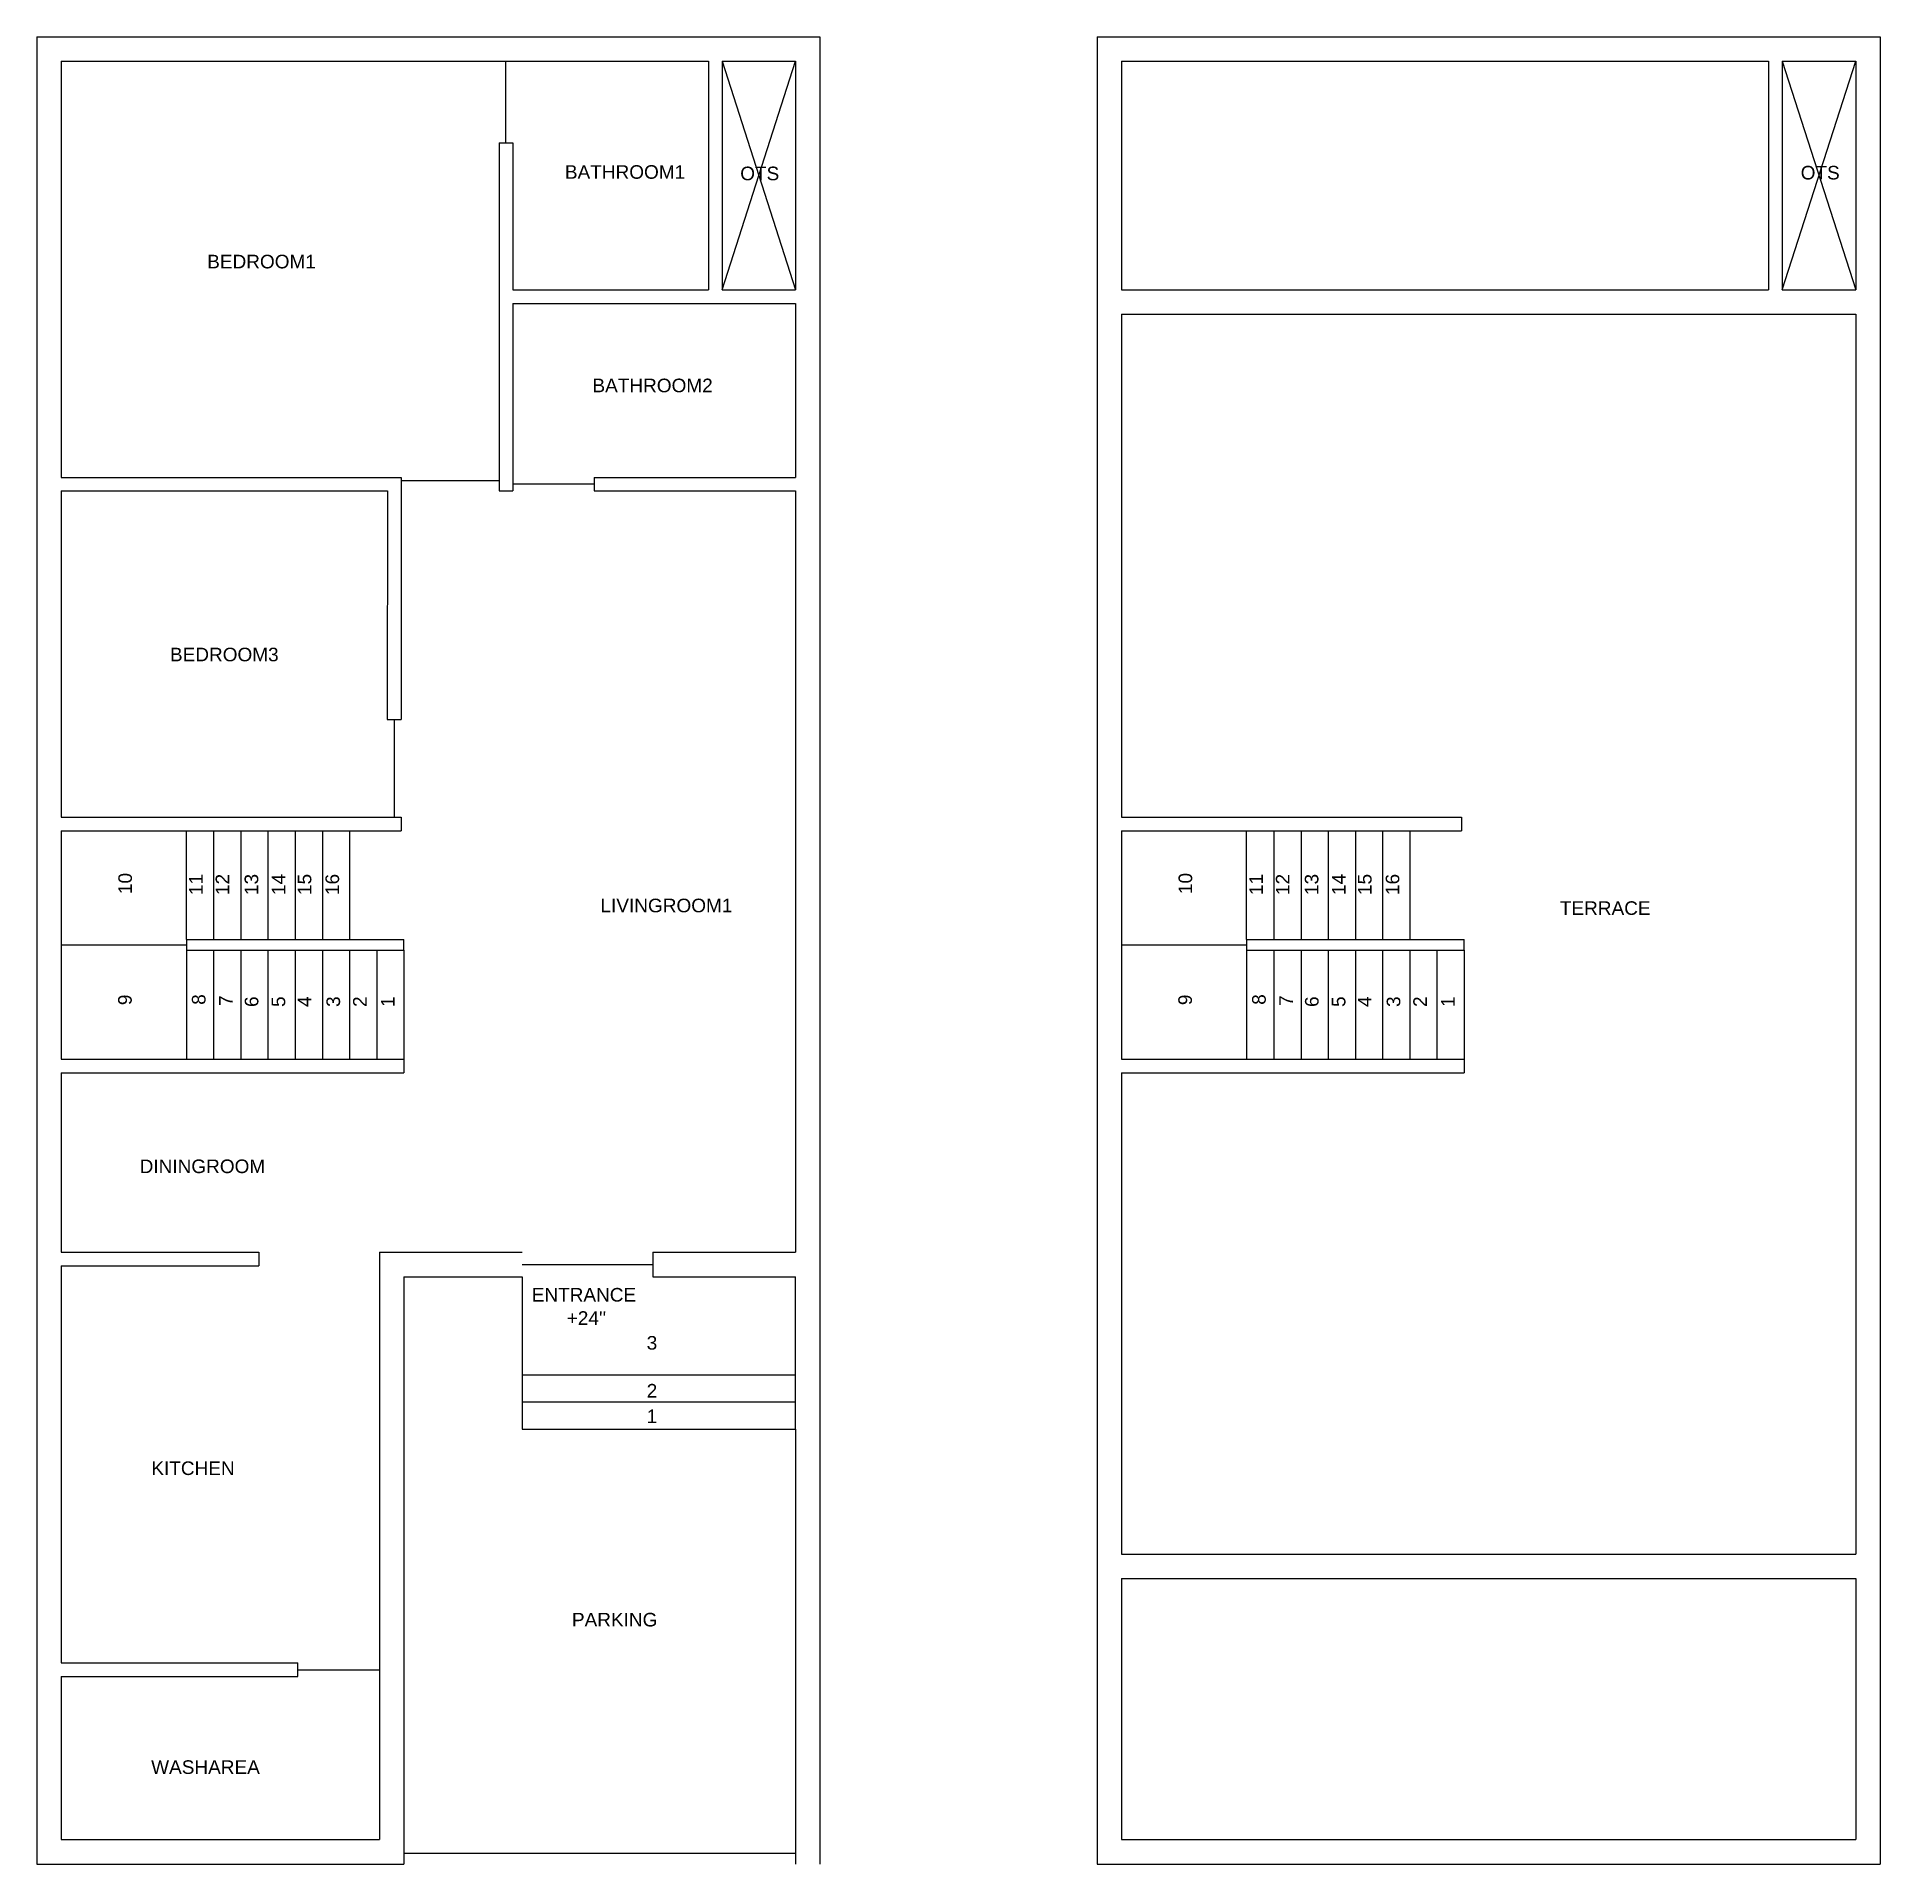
# Model space of a CAD drawing. Header units: feet. Extents: x 23 to 700, y -632 to 40.
import ezdxf

# ---------------------------------------------------------------- set-up
doc = ezdxf.new("R2010")
doc.units = ezdxf.units.FT
doc.header["$MEASUREMENT"] = 0
for name, color, linetype in [('BathRoom1', 7, 'Continuous'), ('BathRoom2', 7, 'Continuous'), ('BedRoom1', 7, 'Continuous'), ('BedRoom3', 7, 'Continuous'), ('Boundary', 7, 'Continuous'), ('DiningRoom', 7, 'Continuous'), ('Door2.6fD.Panel', 7, 'Continuous'), ('Door3fD.Panel', 7, 'Continuous'), ('Door4fD.Panel', 7, 'Continuous'), ('Entrance_Staircase', 7, 'Continuous'), ('Kitchen', 7, 'Continuous'), ('LivingRoom1', 7, 'Continuous'), ('Main_gate', 7, 'Continuous'), ('OTS', 7, 'Continuous'), ('Parking', 7, 'Continuous'), ('Staircase', 7, 'Continuous'), ('Staircase_innerwall', 7, 'Continuous'), ('Staircase_outertwall', 7, 'Continuous'), ('Terrace', 7, 'Continuous'), ('WashArea', 7, 'Continuous')]:
    doc.layers.add(name, color=color, linetype=linetype)
doc.styles.get("Standard").update_dxf_attribs({"font": 'arial.ttf'})

msp = doc.modelspace()

# ---------------------------------------------------------------- linework, layer by layer
at = {"layer": 'BathRoom1'}
for p, q in [((192.51, 31.21), (269.51, 31.21)), ((269.51, 31.21), (269.51, -52.79)), ((192.51, 1.21), (197.51, 1.21)), ((197.51, 1.21), (197.51, -52.79)), ((197.51, -52.79), (269.51, -52.79))]:
    msp.add_line(p, q, dxfattribs=at)
at = {"layer": 'BathRoom2'}
for p, q in [((197.51, -57.79), (301.51, -57.79)), ((197.51, -57.79), (197.51, -126.79)), ((301.51, -57.79), (301.51, -121.79)), ((227.51, -121.79), (301.51, -121.79)), ((227.51, -121.79), (227.51, -126.79))]:
    msp.add_line(p, q, dxfattribs=at)
at = {"layer": 'BedRoom1'}
for p, q in [((31.51, 31.21), (31.51, -121.79)), ((31.51, 31.21), (192.51, 31.21)), ((192.51, 1.21), (192.51, -126.79)), ((31.51, -121.79), (156.51, -121.79))]:
    msp.add_line(p, q, dxfattribs=at)
at = {"layer": 'BedRoom3'}
for p, q in [((31.51, -126.79), (151.51, -126.79)), ((31.51, -126.79), (31.51, -246.79)), ((151.51, -126.79), (151.38, -210.79)), ((151.38, -210.79), (156.51, -210.79)), ((31.51, -246.79), (156.51, -246.79))]:
    msp.add_line(p, q, dxfattribs=at)
at = {"layer": 'Boundary'}
for p, q in [((22.51, 40.21), (310.51, 40.21)), ((22.51, 40.21), (22.51, -631.79)), ((310.51, 40.21), (310.51, -631.79)), ((412.45, 40.21), (700.45, 40.21)), ((412.45, 40.21), (412.45, -631.79)), ((700.45, 40.21), (700.45, -631.79)), ((421.45, 31.21), (659.45, 31.21)), ((421.45, 31.21), (421.45, -52.79)), ((659.45, 31.21), (659.45, -52.79)), ((421.45, -52.79), (659.45, -52.79)), ((421.45, -526.79), (421.45, -622.79)), ((421.45, -526.79), (691.45, -526.79)), ((691.45, -526.79), (691.45, -622.79)), ((421.45, -622.79), (691.45, -622.79)), ((22.51, -631.79), (157.51, -631.79)), ((412.45, -631.79), (700.45, -631.79))]:
    msp.add_line(p, q, dxfattribs=at)
at = {"layer": 'DiningRoom'}
for p, q in [((31.51, -340.79), (157.51, -340.79)), ((31.51, -340.79), (31.51, -406.79)), ((31.51, -406.79), (104.15, -406.79))]:
    msp.add_line(p, q, dxfattribs=at)
at = {"layer": 'Door2.6fD.Panel'}
for p, q in [((195.01, 1.21), (195.01, 31.21)), ((227.51, -124.29), (197.51, -124.29)), ((118.51, -560.29), (148.51, -560.29))]:
    msp.add_line(p, q, dxfattribs=at)
at = {"layer": 'Door3fD.Panel'}
for p, q in [((192.51, -123.1), (156.51, -123.1)), ((153.95, -210.79), (153.95, -246.79))]:
    msp.add_line(p, q, dxfattribs=at)
at = {"layer": 'Door4fD.Panel'}
msp.add_line((201.01, -411.29), (249.01, -411.29), dxfattribs=at)
at = {"layer": 'Entrance_Staircase'}
for p, q in [((249.01, -406.79), (249.01, -415.79)), ((201.01, -415.79), (201.01, -471.79)), ((249.01, -415.79), (301.51, -415.79)), ((301.51, -471.79), (301.51, -415.79)), ((201.01, -451.79), (301.51, -451.79)), ((201.01, -461.79), (301.51, -461.79)), ((201.01, -471.79), (301.51, -471.79))]:
    msp.add_line(p, q, dxfattribs=at)
at = {"layer": 'Kitchen'}
for p, q in [((31.51, -411.79), (104.15, -411.79)), ((31.51, -411.79), (31.51, -557.79)), ((104.15, -406.79), (104.15, -411.79)), ((148.51, -406.79), (148.51, -557.79)), ((31.51, -557.79), (118.51, -557.79)), ((118.51, -562.79), (118.51, -557.79))]:
    msp.add_line(p, q, dxfattribs=at)
at = {"layer": 'LivingRoom1'}
for p, q in [((156.51, -121.79), (156.51, -210.79)), ((192.51, -126.79), (197.51, -126.79)), ((227.51, -126.79), (301.51, -126.79)), ((301.51, -126.79), (301.51, -406.79)), ((156.51, -246.79), (156.51, -251.79)), ((157.51, -335.79), (157.51, -340.79)), ((148.51, -406.79), (201.01, -406.79)), ((249.01, -406.79), (301.51, -406.79))]:
    msp.add_line(p, q, dxfattribs=at)
at = {"layer": 'Main_gate'}
msp.add_line((157.51, -627.79), (301.51, -627.79), dxfattribs=at)
at = {"layer": 'OTS'}
for p, q in [((274.51, 31.21), (274.51, -52.79)), ((274.51, 31.21), (301.51, 31.21)), ((274.51, 31.21), (301.51, -52.79)), ((274.51, -52.79), (301.51, 31.21)), ((301.51, 31.21), (301.51, -52.79)), ((664.45, 31.21), (691.45, 31.21)), ((664.45, 31.21), (664.45, -52.79)), ((664.45, 31.21), (691.45, -52.79)), ((664.45, -52.79), (691.45, 31.21)), ((691.45, 31.21), (691.45, -52.79)), ((274.51, -52.79), (301.51, -52.79)), ((664.45, -52.79), (691.45, -52.79))]:
    msp.add_line(p, q, dxfattribs=at)
at = {"layer": 'Parking'}
for p, q in [((157.51, -415.79), (201.01, -415.79)), ((157.51, -415.79), (157.51, -631.79)), ((301.51, -471.79), (301.51, -631.79))]:
    msp.add_line(p, q, dxfattribs=at)
at = {"layer": 'Staircase'}
for p, q in [((77.51, -291.72), (77.51, -251.79)), ((87.51, -251.79), (87.51, -291.72)), ((97.51, -251.79), (97.51, -291.72)), ((107.51, -251.79), (107.51, -291.72)), ((117.51, -251.79), (117.51, -291.72)), ((127.51, -251.79), (127.51, -291.72)), ((137.51, -251.79), (137.51, -291.72)), ((467.45, -291.72), (467.45, -251.79)), ((477.45, -251.79), (477.45, -291.72)), ((487.45, -251.79), (487.45, -291.72)), ((497.45, -251.79), (497.45, -291.72)), ((507.45, -251.79), (507.45, -291.72)), ((517.45, -251.79), (517.45, -291.72)), ((527.45, -251.79), (527.45, -291.72)), ((77.51, -293.79), (31.51, -293.79)), ((77.51, -295.72), (77.51, -335.79)), ((87.51, -295.72), (87.51, -335.79)), ((97.51, -295.72), (97.51, -335.79)), ((107.51, -295.72), (107.51, -335.79)), ((117.51, -295.72), (117.51, -335.79)), ((127.51, -295.72), (127.51, -335.79)), ((137.51, -295.72), (137.51, -335.79)), ((147.51, -295.72), (147.51, -335.79)), ((157.51, -295.72), (157.51, -335.79)), ((467.45, -293.79), (421.45, -293.79)), ((467.45, -295.72), (467.45, -335.79)), ((477.45, -295.72), (477.45, -335.79)), ((487.45, -295.72), (487.45, -335.79)), ((497.45, -295.72), (497.45, -335.79)), ((507.45, -295.72), (507.45, -335.79)), ((517.45, -295.72), (517.45, -335.79)), ((527.45, -295.72), (527.45, -335.79)), ((537.45, -295.72), (537.45, -335.79)), ((547.45, -295.72), (547.45, -335.79))]:
    msp.add_line(p, q, dxfattribs=at)
at = {"layer": 'Staircase_innerwall'}
for p, q in [((77.51, -291.72), (157.51, -291.72)), ((77.51, -291.72), (77.51, -295.72)), ((77.51, -295.72), (157.51, -295.72)), ((157.51, -295.72), (157.51, -291.72)), ((467.45, -291.72), (547.45, -291.72)), ((467.45, -291.72), (467.45, -295.72)), ((467.45, -295.72), (547.45, -295.72)), ((547.45, -295.72), (547.45, -291.72))]:
    msp.add_line(p, q, dxfattribs=at)
at = {"layer": 'Staircase_outertwall'}
for p, q in [((31.51, -251.79), (156.51, -251.79)), ((31.51, -251.79), (31.51, -335.79)), ((421.45, -251.79), (421.45, -335.79)), ((421.45, -251.79), (546.45, -251.79)), ((31.51, -335.79), (157.51, -335.79)), ((421.45, -335.79), (547.45, -335.79))]:
    msp.add_line(p, q, dxfattribs=at)
at = {"layer": 'Terrace'}
for p, q in [((421.45, -61.79), (691.45, -61.79)), ((421.45, -61.79), (421.45, -246.79)), ((691.45, -61.79), (691.45, -517.79)), ((421.45, -246.79), (546.45, -246.79)), ((546.45, -246.79), (546.45, -251.79)), ((547.45, -335.79), (547.45, -340.79)), ((421.45, -340.79), (421.45, -517.79)), ((421.45, -340.79), (547.45, -340.79)), ((421.45, -517.79), (691.45, -517.79))]:
    msp.add_line(p, q, dxfattribs=at)
at = {"layer": 'WashArea'}
for p, q in [((148.51, -557.48), (148.51, -622.79)), ((31.51, -562.79), (118.51, -562.79)), ((31.51, -562.79), (31.51, -622.79)), ((31.51, -622.79), (148.51, -622.79))]:
    msp.add_line(p, q, dxfattribs=at)

# ---------------------------------------------------------------- texts
at = {"layer": 'BathRoom1', "insert": (216.72, -6.98), "char_height": 5, "width": 33.8009, "attachment_point": 1}
msp.add_mtext('BATHROOM1', dxfattribs=at)
at = {"layer": 'BathRoom2', "insert": (226.85, -85.49), "char_height": 5, "width": 33.9424, "attachment_point": 1}
msp.add_mtext('BATHROOM2', dxfattribs=at)
at = {"layer": 'BedRoom1', "insert": (85.16, -39.93), "char_height": 5, "width": 33.9424, "attachment_point": 1}
msp.add_mtext('BEDROOM1', dxfattribs=at)
at = {"layer": 'BedRoom3', "insert": (71.46, -184.44), "char_height": 5, "width": 42.5383, "attachment_point": 1}
msp.add_mtext('BEDROOM3', dxfattribs=at)
at = {"layer": 'DiningRoom', "insert": (60.32, -372.66), "char_height": 5, "width": 33.9424, "attachment_point": 1}
msp.add_mtext('DININGROOM', dxfattribs=at)
at = {"layer": 'Entrance_Staircase', "char_height": 5, "width": 33.9424, "attachment_point": 1}
for s, insert in [('ENTRANCE', (204.51, -419.9)), ("+24''", (217.39, -428.47)), ('3', (246.8, -437.58)), ('2', (246.8, -455.2)), ('1', (246.8, -464.57))]:
    msp.add_mtext(s, dxfattribs=dict(at, insert=insert))
at = {"layer": 'Kitchen', "insert": (64.61, -483.69), "char_height": 5, "width": 33.9424, "attachment_point": 1}
msp.add_mtext('KITCHEN', dxfattribs=at)
at = {"layer": 'LivingRoom1', "insert": (229.81, -276.74), "char_height": 5, "width": 33.9424, "attachment_point": 1}
msp.add_mtext('LIVINGROOM1', dxfattribs=at)
at = {"layer": 'OTS', "char_height": 5, "width": 33.9424, "attachment_point": 1}
for insert in [(281.2, -7.52), (671.23, -7.24)]:
    msp.add_mtext('OTS', dxfattribs=dict(at, insert=insert))
at = {"layer": 'Parking', "insert": (219.3, -539.39), "char_height": 5, "width": 33.9424, "attachment_point": 1}
msp.add_mtext('PARKING', dxfattribs=at)
at = {"layer": 'Staircase', "char_height": 5, "width": 33.9424, "attachment_point": 1, "rotation": 90}
for s, insert in [('10', (52.48, -275.04)), ('11', (78.51, -275.39)), ('12', (88.27, -275.39)), ('13', (98.92, -275.39)), ('14', (108.92, -275.39)), ('15', (118.46, -275.39)), ('16', (128.67, -275.39)), ('10', (442.42, -275.04)), ('11', (468.45, -275.39)), ('12', (478.21, -275.39)), ('13', (488.85, -275.39)), ('14', (498.85, -275.39)), ('15', (508.4, -275.39)), ('16', (518.6, -275.39)), ('9', (52.4, -315.89)), ('8', (79.53, -315.76)), ('7', (89.53, -316.17)), ('6', (98.98, -316.57)), ('5', (108.85, -316.56)), ('4', (118.43, -316.56)), ('3', (129.02, -316.56)), ('2', (138.81, -316.56)), ('1', (149.07, -316.56)), ('9', (442.33, -315.89)), ('8', (469.47, -315.76)), ('7', (479.47, -316.17)), ('6', (488.92, -316.57)), ('5', (498.78, -316.56)), ('4', (508.37, -316.56)), ('3', (518.96, -316.56)), ('2', (528.75, -316.56)), ('1', (539, -316.56))]:
    msp.add_mtext(s, dxfattribs=dict(at, insert=insert))
at = {"layer": 'Terrace', "insert": (582.65, -277.7), "char_height": 5, "width": 33.9424, "attachment_point": 1}
msp.add_mtext('TERRACE', dxfattribs=at)
at = {"layer": 'WashArea', "insert": (64.55, -593.61), "char_height": 5, "width": 33.9424, "attachment_point": 1}
msp.add_mtext('WASHAREA', dxfattribs=at)

doc.saveas('drawing.dxf')
